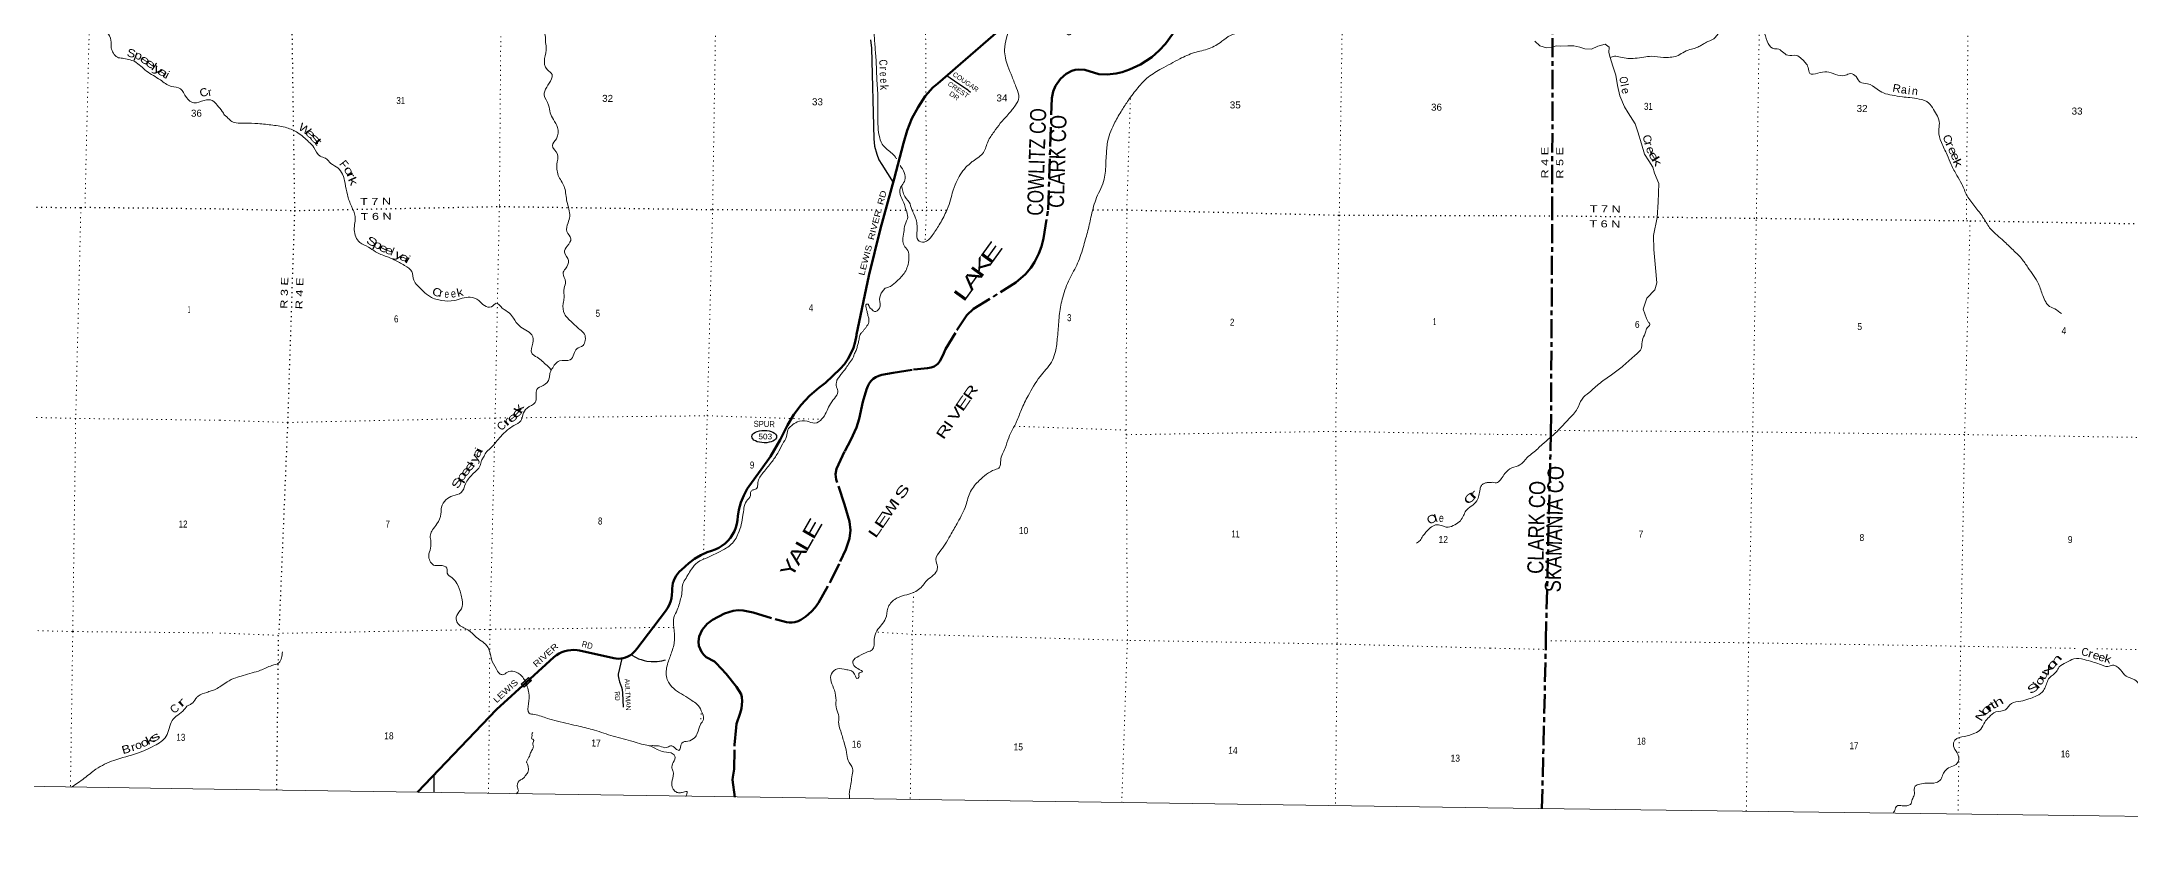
# Model space of a CAD drawing. Header units: feet. Extents: x -509309 to -252658, y -547785 to -360805.
# Drawn here: x -354473 to -302280, y -547785 to -527854 of the extents above; entities that cross this region are included whole.
import ezdxf
from ezdxf.enums import TextEntityAlignment as Align

# ---------------------------------------------------------------- set-up
doc = ezdxf.new("R2010")
doc.units = ezdxf.units.FT
doc.header["$LTSCALE"] = 80
doc.linetypes.add('DOTTED', pattern=[1.5, 0.3, -1.2])
doc.linetypes.add('LONG_DASH_SHORT_DASH', pattern=[9.9, 6, -1.2, 1.5, -1.2])
for name, color, linetype, lineweight in [('11', 7, 'LONG_DASH_SHORT_DASH', 60), ('17', 7, 'Continuous', 25), ('23', 7, 'Continuous', 70), ('29', 7, 'Continuous', 25), ('39', 7, 'Continuous', 13), ('4', 7, 'Continuous', 13), ('59', 7, 'Continuous', 13), ('6', 7, 'DOTTED', 25), ('7', 7, 'DOTTED', 13)]:
    doc.layers.add(name, color=color, linetype=linetype, lineweight=lineweight)
for name, color, linetype in [('12', 7, 'Continuous'), ('30', 7, 'Continuous'), ('41', 7, 'Continuous')]:
    doc.layers.add(name, color=color, linetype=linetype)

msp = doc.modelspace()

# ---------------------------------------------------------------- linework, layer by layer
at = {"layer": '11'}
for points in [[(-316981.1, -547015.46), (-316887.98, -543040), (-316886.45, -542825.07), (-316758.68, -537641.65), (-316724.95, -532202.46), (-316718.63, -526856.93), (-316715.86, -526630.74)], [(-329230.07, -529260.64), (-329197.12, -529096.55), (-329136.51, -528957.82), (-329018.13, -528783.26), (-328875.67, -528655.06), (-328733.94, -528580.83), (-328648.15, -528555.76), (-328563.49, -528546.69), (-328402.52, -528557.26), (-328052.66, -528660.86), (-327847.85, -528672.02), (-327626.38, -528648.22), (-327471.48, -528612.83), (-327287.38, -528550.66), (-327013.17, -528424.76), (-326735.09, -528234.71), (-326546.18, -528071.89), (-326389.04, -527901.97), (-325922.94, -527271.41)], [(-337152.35, -546729.77), (-337209.97, -546296.42), (-337206.7, -546232.5), (-337171.14, -546034.73), (-337158.4, -545429.72), (-337122.97, -544995.56), (-337108.89, -544898.51), (-337016.38, -544634.78), (-336988.74, -544513.88), (-336974.12, -544427.4), (-336967.03, -544332.08), (-336974.74, -544236.58), (-336995.42, -544163.51), (-337107.79, -543972.82), (-337370.09, -543654.7), (-337621.65, -543381.41), (-337664.63, -543339.53), (-337865.95, -543231.95), (-337927.67, -543177.6), (-337986.94, -543098.69), (-338052.55, -542950), (-338062.67, -542843.55), (-338041.78, -542719.15), (-337966, -542552.82), (-337845.65, -542400.62), (-337713.67, -542297.43), (-337414.66, -542139.35), (-337198.14, -542074.67), (-337069.2, -542062.79), (-336948.52, -542065.87), (-336693.42, -542121.15), (-336082.38, -542301.53), (-335862.9, -542361.12), (-335795.01, -542369.14), (-335723.29, -542367.73), (-335652.47, -542356.66), (-335571.2, -542332.06), (-335504.78, -542302.18), (-335380.12, -542221.84), (-335237.35, -542095.81), (-335146.07, -541989.67), (-335065.48, -541875.01), (-334757.13, -541329.5), (-334516.58, -540844.76), (-334382.52, -540542.53), (-334285.65, -540268.47), (-334258.4, -540061.8), (-334287.58, -539847.78), (-334408.1, -539416.72), (-334624.21, -538796.58), (-334638.76, -538657.34), (-334611.45, -538529.94), (-334406.1, -538085.92), (-334257.67, -537800.38), (-334112.61, -537494.63), (-334045.57, -537276.16), (-333954.04, -536851.28), (-333864.83, -536547.93), (-333830.53, -536460.39), (-333795.75, -536394.63), (-333753.5, -536335.46), (-333698.85, -536280.08), (-333631.34, -536232.75), (-333557.41, -536200.4), (-333475.63, -536179.22), (-333194.87, -536131.41), (-332684.68, -536044.51), (-332584.89, -536032.52), (-332334.56, -536015.22), (-332242.43, -535995), (-332170.5, -535966.26), (-332113.16, -535931.45), (-332081.02, -535905.13), (-332017.88, -535826.54), (-331932.09, -535635.32), (-331884.79, -535539.44), (-331601.2, -535058.72), (-331355.41, -534684.03), (-331187.09, -534531.43), (-330126.61, -533868.62), (-329889.33, -533665.52), (-329753.97, -533502.19), (-329662.91, -533358.47), (-329555.98, -533149.11), (-329487.18, -532969.15), (-329436.86, -532772.92), (-329324.23, -532050.62), (-329230.07, -529260.64)]]:
    msp.add_lwpolyline(points, dxfattribs=at)
at = {"layer": '17'}
msp.add_ellipse((-336418.32, -537722), major_axis=(-309.24, 1), ratio=0.500121, dxfattribs=at)
at = {"layer": '23'}
for points in [[(-332392.22, -529216.87), (-332330.19, -529137.55), (-332203.32, -529000.38), (-332083.7, -528893.96), (-330570.99, -527585.73)], [(-345085.29, -546611.14), (-343106.7, -544543.19), (-342270.28, -543778.88), (-341672.66, -543232.78), (-341611.35, -543185.38), (-341545.42, -543144.65), (-341475.6, -543111.04), (-341402.64, -543084.9), (-341327.35, -543066.54), (-341250.56, -543056.15), (-341173.1, -543053.84), (-341095.82, -543059.64), (-341032.22, -543070.62), (-340178.89, -543263.74), (-340119.79, -543271.86), (-340060.17, -543273.77), (-340000.68, -543269.43), (-339941.96, -543258.9), (-339884.67, -543242.29), (-339829.42, -543219.78), (-339776.84, -543191.61), (-339727.48, -543158.11), (-339681.9, -543119.63), (-339640.59, -543076.6), (-339604, -543029.48), (-339601.69, -543026.14), (-338882.92, -542085.05), (-338834.6, -542011.77), (-338794.2, -541933.85), (-338762.16, -541852.13), (-338738.85, -541767.51), (-338724.5, -541680.92), (-338719.29, -541593.3), (-338719.27, -541588.64), (-338719.61, -541520.47), (-338712.82, -541452.65), (-338698.98, -541385.91), (-338678.23, -541320.98), (-338650.82, -541258.57), (-338617.03, -541199.37), (-338577.24, -541144.03), (-338531.88, -541093.14), (-338488.81, -541053.4), (-338305.45, -540888.42), (-338160.54, -540780.43), (-338005.13, -540688.19), (-337840.93, -540612.7), (-337734.8, -540574.45), (-337643.65, -540541.86), (-337556.4, -540499.93), (-337474.02, -540449.11), (-337397.4, -540389.96), (-337327.38, -540323.12), (-337264.73, -540249.32), (-337210.14, -540169.39), (-337164.2, -540084.18), (-337127.42, -539994.64), (-337100.2, -539901.75), (-337082.84, -539806.51), (-337075.65, -539714.47), (-337054.46, -539548.35), (-337002.25, -539366.36), (-336931.31, -539190.82), (-336842.41, -539023.66), (-336807.1, -538967.29), (-336496.65, -538548.42), (-336265.17, -538218.69), (-336024, -537802.73), (-335840.82, -537437.11), (-335682.19, -537173.64), (-335496.89, -536928.19), (-335286.95, -536703.46), (-335054.67, -536501.91), (-334889.61, -536382.16), (-334516.47, -536030.25), (-334414.37, -535911.66), (-334325.22, -535783.04), (-334250.01, -535645.82), (-334189.55, -535501.48), (-334144.51, -535351.61), (-334115.38, -535197.86), (-334111.56, -535167.34), (-333801.33, -533704.7), (-333508.44, -532520.6), (-333174.44, -531281.12), (-332939.09, -530384.83), (-332849.12, -530072.91), (-332727.03, -529772.11), (-332574.17, -529485.72), (-332392.22, -529216.87)]]:
    msp.add_lwpolyline(points, dxfattribs=at)
at = {"layer": '29'}
msp.add_line((-344674.65, -546181.96), (-344676.65, -546619.52), dxfattribs=at)
for points in [[(-333760.09, -527803.28), (-333741.34, -528010.1), (-333679.83, -530278.02), (-333662.65, -530461.89), (-333603, -530660.55), (-333551.92, -530803.08), (-333482.9, -530925.17), (-333199.34, -531373.53)], [(-331851.69, -528698.5), (-331576.99, -528888.41), (-331338.01, -529050.19)], [(-331347.23, -529042.29), (-331321.69, -529064.17), (-331261.27, -529113.23)], [(-339976.8, -543269), (-340067.51, -543660.07), (-340070.16, -543703.36), (-340054.22, -543786.36), (-340031.38, -543854.47), (-339986.39, -543985.58), (-339970.06, -544043.36), (-339959.6, -544130.51), (-339942.74, -544482.14)], [(-339744.71, -543175.85), (-339619.62, -543246.58), (-339560, -543274.27), (-339493.98, -543295.58), (-339415.18, -543319.01), (-339349.17, -543331.79), (-339242.69, -543344.58), (-339180.93, -543346.71), (-339095.75, -543342.45), (-339031.86, -543336.05), (-338976.49, -543325.4), (-338888.16, -543304.82)]]:
    msp.add_lwpolyline(points, dxfattribs=at)
at = {"layer": '39'}
msp.add_line((-333892.08, -535015.19), (-333886.65, -535010.56), dxfattribs=at)
msp.add_lwpolyline([(-317160.19, -527838.88), (-317032.81, -527952.82), (-316865.73, -528007.59), (-316737.14, -528001.07), (-316629.49, -527951.81), (-316507.45, -527965.19), (-316338.6, -527953.75), (-316188.17, -527955.85), (-316032.48, -527986.22), (-315909.3, -528031.76), (-315747.05, -528042.23), (-315584.51, -527966.35), (-315398.45, -527911.2), (-315304.3, -527992.1), (-315309.84, -528124.48), (-315276.91, -528243.87), (-315212.63, -528466.52), (-315132.2, -528685.6), (-315093.06, -528947.73), (-315039.66, -529202.22), (-314922.64, -529478.53), (-314824.46, -529633.84), (-314655.15, -529905.56), (-314588.22, -530104.19), (-314497.91, -530403.87), (-314420.66, -530667.04), (-314312.62, -530828.64), (-314212.64, -530992.03), (-314172.5, -531141.74), (-314063.02, -531399.77), (-314075.34, -531861.3), (-314105.79, -532250.05), (-314193.98, -532697.46), (-314189.22, -533045), (-314143.19, -533500.11), (-314115.17, -533878.41), (-314160.09, -534057.91), (-314360.15, -534261.28), (-314451.75, -534535.9), (-314371.76, -534771.03), (-314339.91, -534839.3)], dxfattribs=at)
for points in [[(-341555.37, -531232.92), (-341601.41, -530917.03), (-341584.54, -530662.55), (-341712.59, -530447.39), (-341611.22, -530276.81), (-341585.82, -529994.4), (-341686.19, -529797.83), (-341769.08, -529629.7), (-341805.48, -529438.39), (-341916.8, -529185.43), (-341734.89, -528781.67), (-341718.85, -528675.64), (-341846.59, -528548.77), (-341907.44, -528274.72), (-341866.02, -527992.63), (-341886.98, -527831.71), (-341899.63, -527654.9), (-341982.6, -527490.78), (-341821.39, -527227.06), (-341830.92, -526992.13), (-341882.96, -526676.12), (-341912.08, -526523.07), (-341927.27, -526374.3), (-341985.03, -526148.47), (-342047.58, -525858.34), (-342061.81, -525659.43), (-342051.41, -525428.9), (-341921.95, -525150.52), (-341894.87, -524990.53), (-342028.85, -524771.25), (-342208.2, -524725.64), (-342436.1, -524496.5), (-342574.96, -524323.27), (-342473.74, -523950.04), (-342427.62, -523631.92), (-342445.87, -523328.6), (-342499.94, -523118.89), (-342545.54, -522885.27), (-342618.94, -522639.07), (-342740.18, -522066.91), (-342776.34, -521967.89), (-342780.2, -521855.46), (-342763.97, -521739.41), (-342800.18, -521538.07), (-342842.85, -521360.68), (-342846.92, -521153.95), (-342853.52, -520975.25), (-342831.1, -520849.28), (-342819.06, -520743.18), (-342825.01, -520634.72), (-342763.35, -520551.65)], [(-333114.57, -530777.92), (-333118.65, -530770.58), (-333344.59, -530543.49), (-333468.2, -530410.68), (-333546.18, -530194.48), (-333581.2, -529615.97), (-333581.02, -529186.61), (-333608.02, -528712.58), (-333627.14, -528244.73), (-333656.32, -527885.02), (-333693.74, -527537.19), (-333813.8, -527217.86), (-333958.08, -526803.75), (-334056.26, -526597.2), (-334267.14, -526420.56), (-334370.86, -526294.15), (-334381.07, -525884.65), (-334492.31, -525627.69), (-334537.33, -525468.31), (-334556.99, -525429.04)], [(-304370.31, -525257.07), (-304334.12, -525254.04), (-304237.82, -525254.67), (-304112.76, -525229.98), (-304013.88, -525208.59), (-303926.86, -525180.85), (-303783.81, -525158.66), (-303658.99, -525218.3), (-303534.02, -525271.93), (-303379.45, -525344.43), (-303266.61, -525401.74), (-303159.07, -525507.1), (-303027.37, -525609.11), (-302896.64, -525672.93), (-302705.13, -525714.32), (-302543.53, -525748.86), (-302332.37, -525881.16), (-302167.28, -526010.18), (-302021.53, -526112.57), (-301852.85, -526257.76), (-301658.62, -526347.42), (-301534.58, -526360.85), (-301381.29, -526330.91), (-301272.3, -526382.09), (-301170.2, -526390.91), (-300987.51, -526462.18), (-300876.07, -526571.66), (-300798.82, -526684.22), (-300781.61, -526791.13), (-300864.41, -526961.56), (-300937.24, -527134.28), (-300971.28, -527281.95), (-300957.47, -527440.97), (-300927.3, -527588.39), (-300886.01, -527770.25), (-300883.1, -527886.81), (-300847.31, -527974.14), (-300758.24, -528095.05), (-300679.09, -528211.69), (-300626.27, -528187.03), (-300604.69, -528055.08), (-300586.42, -527896.93), (-300563.01, -527696.76), (-300500.31, -527527.78), (-300389.31, -527428.41), (-300250.67, -527345.85), (-300144.69, -527284.49), (-300021.28, -527171.4), (-299970.94, -527014.13), (-299934.3, -526844.44), (-299892.4, -526703.01), (-299800.13, -526478.61), (-299756.62, -526276.98), (-299700.05, -526111.85), (-299649.3, -526014.84), (-299533.25, -525951.75), (-299419.31, -525892.62), (-299252.62, -525887.14), (-298963.32, -525872.97), (-298678.18, -525864.71), (-298459.31, -525858.65), (-298206.85, -525871.58), (-298022.01, -525862.59), (-297704.24, -525909.44), (-297416.97, -525971.52), (-297105.55, -525955.95), (-296859.85, -525996.81), (-296687.07, -526063.79), (-296577.87, -526106.95), (-296449.69, -526190.78), (-296334.13, -526296.36), (-296227.12, -526421.79), (-296091.65, -526608.24), (-295974.94, -526745.98), (-295841.18, -526846.03), (-295673.08, -526862.68), (-295639.27, -526648.73), (-295747.82, -526430.89), (-295778.5, -526227.23), (-295828.83, -526083.27), (-295829.57, -525960.75), (-295613.86, -525922.48), (-295401.92, -525950.37), (-295145.14, -525877.07), (-294835.43, -525775.1), (-294566.23, -525762.39), (-294407.17, -525816.94), (-294248.97, -525903.61), (-294045.69, -525955.36), (-293861.09, -525880.09), (-293692.57, -525880.68), (-293538.99, -525915.01), (-293340.87, -525934.49), (-293148.01, -525925.71), (-292959.12, -525914.82), (-292781.18, -525863.46), (-292486.12, -525859.49)], [(-355044.42, -525622.42), (-354886.58, -525775.66), (-354691.75, -526202.07), (-354544.12, -526397.42), (-354142.4, -526756.46), (-353914.36, -526910.01), (-353651.77, -526955.3), (-353245.18, -527105.59), (-353062.97, -527184.67), (-353067.51, -527313.12), (-353012.09, -527494.03), (-352842.1, -527619.21), (-352744.62, -527816.36), (-352735.37, -528005.09), (-352683.78, -528141.82), (-352579.88, -528242.64), (-352459.63, -528267.24), (-352151.06, -528350.87), (-351857.15, -528584.99), (-351509.03, -528807.31), (-351236.89, -528969.07), (-351008.46, -529028.26), (-350856.9, -529245.71), (-350668.91, -529383.03), (-350411.88, -529317.89), (-350211.31, -529322.76), (-350087.42, -529439.73), (-349961.69, -529594.84), (-349909.68, -529685.19)], [(-318966.67, -526520.06), (-319103.99, -526455.85), (-319292.39, -526359.91), (-319476.89, -526270.05), (-319607.28, -526177.24), (-319769.88, -526093.83), (-319941.65, -525966.1), (-320108.37, -525888.63), (-320279.29, -525821.11), (-320444.16, -525751.71), (-320595.67, -525716.67), (-320791.6, -525700.83), (-320903.96, -525712.69), (-321120.67, -525736.58), (-321255.88, -525792.14), (-321547.72, -525870.75), (-321813.89, -525967.91), (-322017.88, -526060.26), (-322195.29, -526123.03), (-322438.94, -526194.54), (-322561.23, -526202.2), (-322804.89, -526169.39), (-323334.64, -526333.67), (-323629.81, -526586.76), (-323834.06, -526797.48), (-323993.31, -527063.25), (-324078.54, -527332.45), (-324312.97, -527550.61), (-324768.24, -527694.27), (-324981.32, -527842.62), (-325301.13, -528023.01), (-325669.53, -528126.21), (-326032.91, -528281.68), (-326484.09, -528525.73), (-326820.53, -528737.9), (-327077.86, -529001.76), (-327318.13, -529316.11), (-327478.99, -529561.78), (-327655.02, -529867.35), (-327831.84, -530319.37), (-327868.33, -530657.74), (-327880.5, -530876.19), (-327922.41, -531288.69), (-328111.39, -531748.5), (-328241.94, -532189.38), (-328329.31, -532570.9), (-328434.5, -532942.04), (-328585.18, -533388.55), (-328788.95, -533783.86), (-328955.76, -534236.07), (-329005.62, -534435.74), (-329057.8, -534862.09), (-329093.82, -535280.72), (-329154.78, -535642.69), (-329243.02, -535859.67), (-329526.28, -536223.35), (-329823.8, -536705.13), (-329990.47, -537044.99), (-330110.34, -537345.62), (-330306.26, -537749.12), (-330399.3, -538008.14), (-330509.31, -538316.99), (-330536.62, -538489.01), (-330651.9, -538548.97), (-331043.49, -538818.26), (-331260.97, -539092.92), (-331379.76, -539441.73), (-331579.94, -539859.19), (-331743.65, -540148.94), (-332003.85, -540563.23), (-332128.46, -540797.56), (-332091.75, -540972.83), (-332107.68, -541072.84), (-332381.21, -541346.42), (-332467.5, -541461.11), (-332753.24, -541640.16), (-333156.59, -541790.84), (-333329, -542012.21), (-333383.94, -542267.96), (-333602.08, -542576.72), (-333668.3, -542794.13), (-333719.23, -543049.96), (-333834.39, -543103.9), (-334052.59, -543206.01), (-334201.27, -543337.55), (-334143.9, -543479.11), (-333970.05, -543602.86), (-334050.85, -543639.42), (-334050.72, -543737.73), (-334113.34, -543766.61)], [(-333396.7, -534011.49), (-333265.72, -533967.89), (-333098.95, -533832.68), (-332994.91, -533732.38), (-332837.74, -533470.58), (-332801.66, -533258.61), (-332832.06, -533067.41), (-332923.84, -532945.25), (-332955.38, -532814.22), (-332927.57, -532616.13), (-332899.88, -532424.06), (-332832.2, -532234.77), (-332872.94, -532061.43), (-332916.27, -531918.14), (-332977.6, -531774.49), (-333025.44, -531552.86), (-332995.81, -531469.17), (-332939.24, -531652.85), (-332795.1, -531864.31), (-332728.48, -532046.17), (-332634.53, -532264.68), (-332603.18, -532405.74), (-332603.46, -532630.45), (-332572.88, -532811.61), (-332423.6, -532858.65), (-332222.27, -532696.02), (-332047, -532430.57), (-331872.52, -532100.9), (-331779.86, -531861.93), (-331717.45, -531634.41), (-331620.25, -531367.45), (-331522.54, -531178.74), (-331376.8, -530990.96), (-331236.24, -530865.28), (-331199.63, -530835.89), (-330937.18, -530618.27), (-330825.78, -530341.55), (-330673.03, -530101.74), (-330518.86, -529892.06), (-330301.98, -529649.48), (-330139.76, -529437.94), (-330054.06, -529249), (-330113.6, -529011.09), (-330224.34, -528728.05), (-330329.46, -528465.19), (-330391.57, -528257.33), (-330411.77, -528056.3), (-330366, -527756.23), (-330297.66, -527532.84), (-330231.9, -527339.5), (-330176.96, -527188.08), (-330136.36, -527054.44), (-330024.73, -527080.68), (-329871.79, -527145.85), (-329749.64, -527250.54), (-329712.49, -527297.41), (-329563.29, -527348.46), (-329508.77, -527429.77), (-329413.31, -527463.72), (-329342.59, -527535.32), (-329197.92, -527614.36), (-329100.27, -527638.33), (-328980.26, -527540.34), (-328790.7, -527680.45), (-328731.24, -527607.37), (-328698.2, -527449.5), (-328674.27, -527349.65), (-328612.1, -527344.84), (-328537.99, -527448.6), (-328442.4, -527580.87), (-328390.24, -527575.86), (-328367.46, -527536.17), (-328429.75, -527442.67), (-328504.32, -527362.98), (-328539.62, -527324.17), (-328598.45, -527258.83), (-328608.62, -527162.32), (-328678.5, -527046.6), (-328785.72, -526894.05), (-328736.34, -526824.78), (-328706.06, -526706.99), (-328585.62, -526691.27), (-328550.03, -526609.7), (-328536.17, -526618), (-328427.8, -526710.38), (-328276.89, -526881.85), (-328179.64, -527032.2), (-328089.52, -527136.28), (-327945.62, -527255.44), (-327817.04, -527338.19), (-327685.66, -527378.86), (-327522.5, -527327.85), (-327445.48, -527279.18), (-327389.75, -527191.98), (-327328.39, -527229.29), (-327229.15, -527275.35), (-327148.53, -527142.49)], [(-315276.91, -528243.87), (-315169.84, -528216.67), (-315019.95, -528238.85), (-314834.18, -528270.04), (-314655.52, -528266.9), (-314432.06, -528238.88), (-314248.91, -528217.78), (-313946.64, -528244.13), (-313782.07, -528242.61), (-313616.75, -528213), (-313461.96, -528126.87), (-313283.32, -528049.42), (-313135.78, -528009.28), (-313036.14, -527959.8), (-312952.6, -527911.88), (-312836.54, -527848.79), (-312645.07, -527741.57), (-312562.09, -527639.42), (-312378.08, -527586.22), (-312312.71, -527467.52), (-312139.37, -527438.13), (-311972.15, -527412.58), (-311771.81, -527424.09), (-311595.32, -527426.91), (-311485.83, -527534.33), (-311418.6, -527646.62), (-311327.05, -527900.15), (-311172.04, -528030.9), (-311101.81, -528030.82), (-310841.22, -528190.57), (-310626.63, -528194.44), (-310492.49, -528280.44), (-310331.76, -528497.71), (-310287.5, -528643.5), (-310090.74, -528638.85), (-309861.15, -528606.98), (-309650.13, -528668.98), (-309399.93, -528691.9), (-309268.37, -528649.31), (-309129.95, -528725.39), (-309027.33, -528864.76), (-308845.79, -528903.86), (-308608.52, -529034.86), (-308446.63, -529133.68), (-308231.37, -529187.77), (-307973.75, -529232.97), (-307787.6, -529250.12), (-307553.77, -529284.63), (-307315.69, -529385.53), (-307199.52, -529543.34), (-307050.34, -529892.82), (-307067.41, -530081.12), (-306998.88, -530370.16), (-306856.66, -530679.3), (-306752.81, -530923.12), (-306611.62, -531196.07), (-306490.99, -531412.24), (-306358.25, -531701.03), (-306164.83, -531971.4), (-305961.38, -532242.04), (-305793.75, -532501.67), (-305480.62, -532797.41), (-305241.96, -533026.84), (-304993.75, -533274.61), (-304839.03, -533491.71), (-304571.22, -533906.7), (-304464.65, -534198.79), (-304390.59, -534355.44), (-304330.63, -534439.42), (-304166.52, -534530.26), (-304001.15, -534649.25)], [(-341741.94, -536058), (-341776.65, -536011.82), (-341906.5, -535890.92), (-342024.68, -535788.31), (-342169, -535691.21), (-342226.06, -535637.94), (-342197.22, -535385.7), (-342227.34, -535180.46), (-342375.25, -535061.22), (-342535.43, -534955.79), (-342683.96, -534764.31), (-342791.56, -534631.81), (-342965.41, -534508.06), (-343117.31, -534388.74), (-343237.17, -534478.71), (-343410.81, -534449.26), (-343554.48, -534318.06), (-343769.2, -534237.66), (-344167.24, -534320.22), (-344479.61, -534320.18), (-344762.19, -534228.43), (-344939.7, -534086.55), (-345091.03, -533937.15), (-345176.77, -533813.09), (-345224.72, -533597.48), (-345408, -533443.45), (-345663.65, -533304.06), (-345856.31, -533222.08), (-346134.36, -533102.32), (-346310.32, -532984.55), (-346524.35, -532868.04), (-346664.54, -532554.33), (-346642.1, -532217.69), (-346733.4, -531965.13), (-346836.1, -531680.24), (-346892.64, -531390.22), (-346958.45, -531166.24), (-347075.53, -531005.47), (-347245.64, -530895.83), (-347381.34, -530766.79), (-347518.42, -530709.96), (-347672.53, -530496.31), (-347804, -530355.32), (-348074.01, -530129.38), (-348351.91, -530001.6), (-348699.12, -529938.69), (-349070.77, -529897.37), (-349395.03, -529891.08), (-349617.09, -529880.75), (-349750.2, -529826), (-349842.64, -529737.94), (-349909.68, -529685.19)], [(-342395.09, -543819.88), (-342476.11, -543710.74), (-342670.09, -543592.61), (-342836.64, -543611.45), (-342955.96, -543673.34), (-343033.52, -543645.76), (-343119.22, -543519.7), (-343236.81, -543280.67), (-343268.05, -543133.59), (-343348.59, -542947.45), (-343492.46, -542826.28), (-343640.47, -542713.06), (-343797.89, -542567.55), (-344041.56, -542430.41), (-344098.16, -542353.07), (-344103.18, -542196.47), (-343985.76, -542024.19), (-343969.43, -541797.79), (-344000.7, -541652.73), (-344099.89, -541393.99), (-344217.39, -541255.27), (-344339.31, -541138.55), (-344348.91, -541011.96), (-344519.78, -540942.43), (-344681.76, -540931.27), (-344773.85, -540825.15), (-344803.46, -540698.17), (-344757.84, -540510.46), (-344754.09, -540313.91), (-344761.46, -540175.33), (-344707.08, -540053.99), (-344596.09, -539903.66), (-344497.12, -539648.76), (-344484.05, -539488.51), (-344372.33, -539300.07), (-344202.32, -539205.06), (-343992.51, -539122.85), (-343882.21, -538904.29), (-343707.45, -538664.91), (-343517.09, -538447.9), (-343482.62, -538320.16), (-343434.98, -538236.82), (-343376.87, -538129.6), (-343262.52, -538013.44), (-343119.31, -537853.71), (-343004.58, -537717.49), (-342839.43, -537562.19), (-342673, -537445.04), (-342500.57, -537328), (-342447.62, -537176.54), (-342346.29, -537007.97), (-342143.49, -536873.46), (-342116.14, -536699.44), (-342101.19, -536545.24), (-341945.08, -536443.93), (-341789.44, -536262.37), (-341775.25, -536148.28), (-341722.95, -536030.92), (-341532.94, -535831.96), (-341268.07, -535802.99), (-341175.21, -535658.32), (-341102.67, -535529.32), (-340944.86, -535444.1), (-340892.37, -535316.71), (-340911.37, -535157.84), (-341025.43, -535049.29), (-341230.08, -534860.73), (-341410.41, -534656.6), (-341441.43, -534393.16), (-341418.69, -534251.15), (-341418.18, -534014.41), (-341383.02, -533850.57), (-341445.21, -533646.72), (-341386.84, -533525.46), (-341306.87, -533322.36), (-341411.02, -533113.68), (-341339.98, -532958.57), (-341248.39, -532775.76), (-341349.11, -532597.24), (-341320.96, -532381.1), (-341279.8, -532217.38), (-341348.82, -531846.86), (-341408.45, -531508.64), (-341555.37, -531232.92)], [(-332988.9, -531463.48), (-332975.67, -531442.68), (-332902.68, -531310.47), (-332921.17, -531125.52), (-333019.64, -530948.53)], [(-333892.08, -535015.19), (-333852.76, -534957.78), (-333815.75, -534895.88), (-333804.98, -534833.29), (-333807.67, -534764.66), (-333831.9, -534671.12), (-333854.1, -534571.53), (-333872.27, -534492.13), (-333878.33, -534447.71), (-333876.98, -534430.22), (-333868.91, -534418.1), (-333860.16, -534411.38), (-333848.05, -534408.68), (-333823.15, -534413.39), (-333808.35, -534434.25), (-333784.12, -534488.76), (-333748.46, -534525.77), (-333727.85, -534540.81)], [(-333727.85, -534540.81), (-333662.19, -534598.22), (-333540.45, -534514.31), (-333534.24, -534293.73), (-333464.32, -534092.44), (-333396.7, -534011.49)], [(-314292.05, -534941.9), (-314368.65, -535030.17), (-314403.67, -535139.66), (-314472.44, -535310.48), (-314493.47, -535496.66), (-314677.75, -535710.51), (-314977.77, -535975.4), (-315243.94, -536174.96), (-315530.42, -536384), (-315805.63, -536621.46), (-315980.55, -536785.35), (-316101.38, -537027.04), (-316306.68, -537276.46), (-316604.02, -537591.63), (-316973.93, -537918.87), (-317206.17, -538125.38), (-317349.79, -538243.95), (-317531.32, -538429.75), (-317731.96, -538504.59), (-317906.19, -538642.4), (-318000.05, -538776.38), (-318090.79, -538868.28), (-318221.78, -538864.15)], [(-314339.91, -534839.3), (-314316.84, -534869.21), (-314295.92, -534890.13), (-314288.94, -534921.51), (-314292.05, -534941.9)], [(-334608.13, -536489.4), (-334616.54, -536452.98), (-334616.54, -536396.46), (-334600.39, -536313.02), (-334568.09, -536264.57), (-334503.49, -536170.36), (-334441.58, -536094.99), (-334371.6, -536003.48), (-334288.16, -535879.66), (-334196.64, -535745.08), (-334169.73, -535667.02), (-334123.97, -535567.43), (-334091.67, -535473.23), (-334064.75, -535370.94), (-334043.22, -535263.28), (-334027.07, -535195.99), (-334005.54, -535147.54), (-333959.78, -535096.4), (-333914.02, -535042.56), (-333892.08, -535015.19)], [(-339210.31, -545445.36), (-339147.29, -545448.62), (-339031.35, -545458.9), (-338865.87, -545496.21), (-338760.87, -545450.1), (-338628.1, -545522.9), (-338554.84, -545566.45), (-338477.26, -545383.37), (-338324.15, -545334.17), (-338158.29, -545247.1), (-338090.18, -545140.08), (-338009.91, -544920.94), (-337939.33, -544789.89), (-337991.32, -544576.2), (-338100.27, -544409.57), (-338224.73, -544320.88), (-338432.38, -544184.43), (-338634.21, -544058.13), (-338797.13, -543886.43), (-338852.84, -543762.96), (-338836.1, -543410.17), (-338736.6, -543127.19), (-338662.61, -542817.64), (-338676.47, -542494.34), (-338673.69, -542243.6), (-338591.92, -542050.57), (-338497.88, -541739.4), (-338470.65, -541571.39), (-338453.43, -541403.19), (-338372.54, -541256.29), (-338324.97, -541176.96), (-338236.22, -541038.23), (-338082.74, -540864.65), (-337846.25, -540748.85), (-337571.39, -540615.75), (-337359.04, -540505.5), (-337144.74, -540292.97), (-337065.78, -540142.02), (-336991.48, -539920.75), (-336948.97, -539686.83), (-336925.63, -539512.73), (-336864.14, -539333.35), (-336763.38, -539194.86), (-336751.58, -539100.79), (-336700.66, -539055.63), (-336616.01, -539027.17), (-336582, -538923.5), (-336576.93, -538867.42), (-336442.04, -538619.24), (-336234.91, -538362.43), (-336082.46, -538138.67), (-335962.01, -537912.28), (-335862.19, -537717.59), (-335826.99, -537551.74), (-335738.93, -537449.12), (-335592.98, -537355.65), (-335346.36, -537338.36), (-335157.01, -537384.17), (-334974.8, -537279.36), (-334788.23, -536945.91), (-334664.65, -536765.72), (-334575.48, -536604.94), (-334608.13, -536489.4)], [(-320119, -540388.05), (-320029, -540318.05), (-319955, -540205.05), (-319801, -540031.05), (-319675, -539940.05), (-319535, -539932.05), (-319322, -539987.05), (-319159, -539926.05), (-319021, -539824.05), (-318944, -539697.05), (-318882, -539578.05), (-318753, -539462.05), (-318611, -539328.05), (-318556, -539193.05), (-318529, -539037.05), (-318495, -538947.05), (-318428, -538894.05), (-318350, -538872.05), (-318259, -538868.05), (-318221.78, -538864.15)], [(-350127.2, -544036.96), (-349989.58, -543954.24), (-349839.47, -543852.82), (-349627.27, -543750.6), (-349441.98, -543694), (-349216.46, -543628.15), (-349008.95, -543561.95), (-348720.35, -543443.16), (-348546.8, -543372.29), (-348480.49, -543255.2), (-348459.53, -543101.11)], [(-308207.66, -547133.93), (-308165.04, -547064.13), (-308111.97, -546955.14), (-307979.37, -546948.73), (-307862.98, -546947.9), (-307775.85, -546916.14), (-307728.36, -546790.93), (-307677.4, -546685.89), (-307677.29, -546531.27), (-307653.3, -546459.63), (-307541.58, -546408.47), (-307368.4, -546385.1), (-307129.17, -546367.55), (-307012.74, -546290.41), (-306963.35, -546169.26), (-306890.07, -546054.79), (-306739.24, -545966.55), (-306602.71, -545887.95), (-306565.24, -545762.46), (-306607.66, -545622.74), (-306697.5, -545455.61), (-306663.41, -545305.93), (-306422.29, -545218.15), (-306165.25, -545134.82), (-306014.04, -545032.53), (-305917.15, -544860.47), (-305809.35, -544730.88), (-305639.45, -544605), (-305395.14, -544547.43), (-305248.55, -544392.8), (-305014.25, -544334.95), (-304814.1, -544278.18), (-304653.94, -544216.29), (-304484.63, -544112.49), (-304415.68, -544009.95), (-304298.44, -543752.1), (-304121.61, -543592.27), (-304054.4, -543479.64), (-303878.81, -543365.97), (-303687.76, -543274.81), (-303433.4, -543291.81), (-303226.33, -543351.7), (-303047.22, -543406.81), (-302836.14, -543466.8), (-302722.89, -543433.76), (-302605.67, -543477.13), (-302519.49, -543555.8), (-302385.11, -543708.08), (-302168.82, -543798.34), (-302042.19, -543940.37), (-301971.25, -544139.11), (-301867.51, -544236.33), (-301789.53, -544246.5), (-301739.57, -544404.5), (-301676.39, -544592.99), (-301519.87, -544667.56), (-301264.06, -544780.99), (-301033.07, -544921.86), (-300796.71, -545086.98), (-300678.8, -545254.87), (-300455.33, -545602.38), (-300390.24, -545794.93), (-300321.63, -546005.66), (-300287.7, -546237.52), (-300204.71, -546510.9), (-300295.4, -546751.4), (-300329.76, -546911.11), (-300391.74, -547128.3), (-300421.74, -547240.19)], [(-339307.42, -545445.52), (-339484.96, -545409.97), (-339695.98, -545345.69), (-340189.97, -545209.7), (-340659.63, -545058.14), (-341048.23, -544960.32), (-341303.44, -544903.2), (-341588.41, -544831.46), (-341835.42, -544764.47), (-342163.97, -544667.81), (-342293.5, -544635.21), (-342309.08, -544402.16), (-342301.84, -544127.43), (-342395.09, -543819.88)], [(-334113.34, -543766.61), (-334237.93, -543579.61), (-334357.45, -543547.2), (-334591.33, -543526.61), (-334739.86, -543650.13), (-334665.56, -544058.86), (-334624.45, -544318.48), (-334614.42, -544527.34), (-334552, -544719.16), (-334558.45, -544847.44), (-334506.92, -545085.19), (-334420.31, -545373.78), (-334360.85, -545615.7), (-334322.64, -545817.08), (-334210.26, -546013.87), (-334221.4, -546178.18), (-334245.01, -546366.32), (-334282.6, -546552.19), (-334291.2, -546688.45), (-334283.35, -546772.53)], [(-353728.3, -546483.19), (-353412.3, -546261.51), (-353118.51, -546035.94), (-352670.28, -545815.04), (-352081.8, -545634.9), (-351659.77, -545446.01), (-351361.93, -545212.42), (-351215.89, -544819.6), (-350913.86, -544543.88), (-350817.16, -544441.92), (-350736.77, -544404.12), (-350619.87, -544270.13), (-350565.46, -544208.13), (-350350.44, -544114.71), (-350240.09, -544077.05), (-350127.2, -544036.96)], [(-342608.94, -546649.51), (-342562.96, -546564.35), (-342586.33, -546494.23), (-342539.59, -546325.96), (-342469.48, -546283.89), (-342432.08, -546255.84), (-342394.69, -546204.42), (-342357.29, -546162.35), (-342329.25, -546120.29), (-342310.55, -546050.17), (-342315.22, -545980.05), (-342324.57, -545937.99), (-342347.94, -545877.22), (-342357.29, -545863.2), (-342333.92, -545797.76), (-342301.2, -545736.99), (-342277.83, -545690.25), (-342268.48, -545652.85), (-342245.11, -545596.76), (-342217.06, -545554.69), (-342189.01, -545484.57), (-342189.01, -545451.85), (-342203.04, -545414.46), (-342189.01, -545292.93), (-342207.71, -545283.58), (-342231.08, -545260.21), (-342221.74, -545194.77), (-342221.74, -545148.02), (-342203.04, -545119.98)], [(-338374.66, -546712.94), (-338349.2, -546647.86), (-338340.35, -546603.89), (-338438.54, -546608.01), (-338534.96, -546624.19), (-338622.69, -546604.43), (-338695.37, -546530.8), (-338719.23, -546311.64), (-338695.04, -546093.41), (-338729.47, -546008.48), (-338690.72, -545866.78), (-338653.6, -545704.98), (-338690.75, -545658.11), (-338925.94, -545601.39), (-339096.97, -545539.88), (-339307.42, -545445.52), (-339310.03, -545445.18)], [(-339210.31, -545445.36), (-339235.3, -545447.08), (-339282.3, -545448.24), (-339309.26, -545445.54)]]:
    msp.add_spline(points, degree=3, dxfattribs=at)
at = {"layer": '4'}
msp.add_lwpolyline([(-505285.47, -360804.75), (-473709.75, -361478.07), (-442133.15, -362107.95), (-410555.71, -362694.39), (-378977.49, -363237.41), (-347398.54, -363736.98), (-315818.95, -364193.12), (-284238.76, -364605.82), (-252658.03, -364975.08), (-254669.8, -547785.08), (-286501.98, -547412.88), (-318333.63, -546996.89), (-350164.67, -546537.13), (-381995.06, -546033.57), (-413824.72, -545486.23), (-445653.6, -544895.12), (-477481.62, -544260.22), (-509308.75, -543581.54)], close=True, dxfattribs=at)
msp.add_lwpolyline([(-505285.47, -360804.75), (-473709.75, -361478.07), (-442133.15, -362107.95), (-410555.71, -362694.39), (-378977.49, -363237.41), (-347398.54, -363736.98), (-315818.95, -364193.12), (-284238.76, -364605.82), (-252658.03, -364975.08), (-254669.8, -547785.08), (-286501.98, -547412.88), (-318333.63, -546996.89), (-350164.67, -546537.13), (-381995.06, -546033.57), (-413824.72, -545486.23), (-445653.6, -544895.12), (-477481.62, -544260.22), (-509308.75, -543581.54)], close=True, dxfattribs=at)
at = {"layer": '59'}
for points in [[(-342492.23, -543908.51), (-342307.68, -543739.87), (-342236.85, -543817.38), (-342421.4, -543986.02)], [(-342248.15, -543816.87), (-342308.18, -543751.17), (-342480.92, -543909.01), (-342420.89, -543974.71)]]:
    msp.add_lwpolyline(points, close=True, dxfattribs=at)
at = {"layer": '6'}
msp.add_line((-322048.61, -532187.12), (-318130.07, -532198.95), dxfattribs=at)
for points in [[(-348026.36, -509154.56), (-348036.99, -510756.58), (-348044.5, -511045.35), (-348084.75, -516096.61), (-348094.32, -516283.02), (-348135.9, -521508.81), (-348234.91, -526701.38), (-348157.11, -532071.94), (-348330.21, -537369.41), (-348548.85, -542639.92), (-348561.82, -542689.83), (-348609.07, -546564.08)], [(-379520.23, -531574.6), (-374659.47, -531671.94), (-374571.21, -531666.27), (-369335.39, -531749.02), (-369245.15, -531749.38), (-364043.51, -531858.09), (-363953.27, -531858.44), (-358783.69, -531959), (-358687.41, -531955.36), (-353495.55, -531997.8), (-353395.25, -531990.17), (-349945.11, -532027.2)], [(-349945.11, -532027.2), (-348157.11, -532071.94), (-343037.16, -531970.61), (-337708.37, -532047.89), (-333748.06, -532057.77), (-332873.37, -532059.95)], [(-332722.62, -532060.33), (-332366.34, -532061.22), (-331854.63, -532060.69)], [(-328206.18, -532056.91), (-327358.36, -532056.04), (-322048.61, -532187.12)], [(-318130.07, -532198.95), (-316724.95, -532202.46), (-311624.17, -532263.76), (-306374.92, -532325.11), (-306282.69, -532327.63), (-301016.2, -532419.58), (-295761.27, -532418.83), (-290435.49, -532544.52), (-286314.34, -532548.89)]]:
    msp.add_lwpolyline(points, dxfattribs=at)
at = {"layer": '7'}
for p, q in [((-330166.96, -537461.84), (-327375.19, -537559.19)), ((-316754.75, -537675.86), (-318205.25, -537664.83)), ((-348561.82, -542689.83), (-350105.52, -542628.31)), ((-318278.77, -543009.37), (-316887.98, -543040)), ((-338003.05, -544906.07), (-337992.51, -544573.76))]:
    msp.add_line(p, q, dxfattribs=at)
for points in [[(-342711.98, -501381.07), (-342751.85, -505562.27), (-342832.8, -510857.52), (-342960.43, -516185.98), (-342948.9, -521356.62), (-342993.55, -526638.52), (-343037.16, -531970.61), (-343143.98, -537257.33), (-343272.74, -542539.62), (-343307.29, -546642.55)], [(-353104.72, -509856.86), (-353137.22, -511125.11), (-353149.19, -516369.68), (-353183.21, -521610.15), (-353269.32, -526829.37), (-353395.25, -531990.17)], [(-332341.17, -517611.02), (-332448.22, -521443.93), (-332388.22, -526697.77), (-332366.34, -532061.22), (-332395.1, -532843.27)], [(-337938.45, -540793.49), (-337842.69, -537201.66), (-337708.37, -532047.89), (-337622.23, -526690.55), (-337708.26, -521436.2)], [(-311875.66, -547084.84), (-311817.29, -542875.57), (-311714.7, -537606.98), (-311624.17, -532263.76), (-311541.61, -526918.31), (-311496.82, -524430.54)], [(-306299.33, -524727.09), (-306332.67, -526986.59), (-306374.92, -532325.11)], [(-321964.32, -526821.71), (-322048.61, -532187.12), (-322137.63, -537590.55), (-322098.83, -542906.18), (-322143.53, -546943)], [(-327484.22, -546870.17), (-327341.25, -542814.53), (-327371.41, -537675.63), (-327375.19, -537559.19), (-327358.36, -532056.04), (-327265.92, -529242.7)], [(-353495.55, -531997.8), (-353625.94, -537268), (-353698.39, -542594.63), (-353756.97, -546482.48)], [(-306282.69, -532327.63), (-306419.39, -537671.6), (-306516.5, -542960.42), (-306585.95, -547155.51)], [(-350025.09, -537312.46), (-353625.94, -537268), (-358865.63, -537145.09), (-364157.53, -537042.05), (-369409.2, -536907.04), (-374709.14, -536809.99), (-379654.1, -536704.29)], [(-350025.09, -537312.46), (-348330.21, -537369.41), (-343143.98, -537257.33), (-342864.12, -537254.39)], [(-342489.97, -537250.46), (-337842.69, -537201.66), (-334985.54, -537292.45)], [(-286384.18, -537897.23), (-290512.75, -537841.92), (-295820.8, -537803.06), (-301152.74, -537757.52), (-306419.39, -537671.6), (-311714.7, -537606.98), (-316753.86, -537567.45)], [(-327371.41, -537675.63), (-322137.63, -537590.55), (-318205.25, -537664.83)], [(-332687.3, -541606.06), (-332718.7, -542664.08), (-332768.48, -546796.05)], [(-379750.48, -541996.7), (-374781.46, -542100.49), (-369503.58, -542199.46), (-364253.86, -542320.41), (-359010.33, -542458.9), (-353698.39, -542594.63), (-350105.52, -542628.31)], [(-338676.62, -542489.18), (-343272.74, -542539.62), (-348548.85, -542639.92)], [(-318278.77, -543009.37), (-322098.83, -542906.18), (-327341.25, -542814.53), (-332718.7, -542664.08), (-333612.42, -542605.52)], [(-303655.71, -543015.08), (-306516.5, -542960.42), (-311817.29, -542875.57), (-316886.45, -542825.07)], [(-286449.61, -543182.23), (-290594.41, -543153.25), (-295869.99, -543101.22), (-301170.02, -543062.58), (-303183.28, -543024.11)]]:
    msp.add_lwpolyline(points, dxfattribs=at)

# ---------------------------------------------------------------- texts
at = {"layer": '12'}
for s, rotation, width, p in [('COWLITZ CO', 88.226, 0.8, (-329452.36, -532205.52)), ('CLARK CO', 88.226, 0.85, (-328932.56, -532011.39)), ('SKAMANIA CO', 88.588, 0.85, (-316513.13, -541616.85)), ('CLARK CO', 88.588, 0.85, (-316951.21, -541156.64))]:
    msp.add_text(s, height=400, rotation=rotation, dxfattribs=dict(at, width=width)).set_placement(p)
at = {"layer": '17'}
for s, rotation, width, p in [('LEWIS  RIVER  RD', 75.107, 1.25, (-333920.16, -533708.2)), ('SPUR', 358.789, 0.95, (-336684.26, -537476.85)), ('RIVER', 42.421, 1.25, (-342113.38, -543496.98)), ('RD', 345.591, 0.95, (-340990.54, -542969.84)), ('LEWIS', 42.42, 1.2, (-343106.15, -544389.81))]:
    msp.add_text(s, height=150, rotation=rotation, dxfattribs=dict(at, width=width)).set_placement(p)
at = {"layer": '17', "width": 1.1}
msp.add_text('503', height=140, dxfattribs=at).set_placement((-336392.28, -537790.31), align=Align.CENTER)
at = {"layer": '30'}
for s, rotation, width, p in [('COUGAR', 325.342, 1.05, (-331721.47, -528696.19)), ('CREST', 325.342, 1.1, (-331845.94, -528934.04)), ('DR', 325.342, 1.15, (-331809.52, -529179.56)), ('RD', 272.745, 0.85, (-340154.58, -544091.82))]:
    msp.add_text(s, height=120, rotation=rotation, dxfattribs=dict(at, width=width)).set_placement(p)
msp.add_text('AULTMAN', height=120, rotation=272.745, dxfattribs=at).set_placement((-339905.77, -543775.66))
at = {"layer": '41'}
for s, rotation, width, p in [('S', 344.443, 1.2, (-352261.48, -528235.54)), ('p', 339.574, 1.3, (-352092.63, -528288.84)), ('e', 325.918, 1.6, (-351944.44, -528387.2)), ('e', 323.304, 1.7, (-351810.48, -528480.26)), ('y', 325.675, 1.75, (-351615.14, -528625.19)), ('l', 327.198, 1.35, (-351717.6, -528559.83)), ('a', 326.784, 1.7, (-351501.71, -528696.55)), ('i', 332.228, 1.2, (-351379.41, -528772.12)), ('C', 19.8, 1.1, (-350389.43, -529212.84)), ('r', 10.266, 1.05, (-350256.54, -529207.51)), ('r', 41.842, 2.1, (-350920.9, -544436.07)), ('B', 15.742, 1.25, (-352338.63, -545629.4)), ('r', 15.742, 1.2, (-352163.92, -545576.62)), ('o', 18.366, 1.15, (-352029.95, -545524.79)), ('o', 23.865, 1.3, (-351869.62, -545456.58)), ('k', 26.325, 1.55, (-351728.33, -545387.61)), ('s', 30.066, 1.75, (-351591.33, -545308.83))]:
    msp.add_text(s, height=200, rotation=rotation, dxfattribs=dict(at, width=width)).set_placement(p, align=Align.CENTER)
for s, height, rotation, width, p in [('C', 200, 272.558, 0.8, (-333545.43, -528302.4)), ('e', 200, 272.273, 0.75, (-333534.64, -528612.76)), ('e', 200, 273.296, 0.8, (-333525.28, -528775.22)), ('k', 200, 273.249, 0.95, (-333522.24, -528936.73)), ('O', 200, 278.491, 0.85, (-315048.71, -528736.9)), ('R', 200, 349.69, 1.05, (-308232.99, -529098.31)), ('W', 200, 326.429, 1.2, (-348080.42, -530034.06)), ('e', 200, 320.356, 1.8, (-347922.17, -530140.99)), ('s', 200, 316.324, 2.3, (-347810.84, -530242.18)), ('t', 200, 312.611, 1.9, (-347686.49, -530362.37)), ('C', 200, 286.771, 1.05, (-314473.8, -530210.81)), ('C', 200, 288.417, 1.1, (-306968.66, -530212.77)), ('r', 200, 286.383, 1.25, (-314428.36, -530374.72)), ('e', 200, 289.168, 1.2, (-314390.39, -530506.83)), ('e', 200, 303.766, 1.6, (-314336.97, -530666.32)), ('k', 200, 301.462, 1.75, (-314255.86, -530791.51)), ('r', 200, 294.693, 1.5, (-306905.6, -530393.51)), ('e', 200, 294.542, 1.3, (-306845.84, -530524.73)), ('e', 200, 292.898, 1.3, (-306777.63, -530668.12)), ('k', 200, 295.014, 1.5, (-306719.83, -530834.71)), ('o', 200, 300.638, 1.5, (-346939.76, -531032.6)), ('r', 200, 297.353, 1.55, (-346863.87, -531166.77)), ('k', 200, 293.711, 1.5, (-346824.98, -531285.34)), ('S', 200, 330.718, 1.5, (-346388.58, -532867.23)), ('p', 200, 334.303, 1.45, (-346213.81, -532968.26)), ('E', 350, 54.164, 1.8, (-330764.21, -533452.03)), ('e', 200, 333.596, 1.4, (-346065.23, -533052.5)), ('e', 200, 336.885, 1.3, (-345919.09, -533119.12)), ('y', 200, 331.744, 1.55, (-345679.94, -533220.66)), ('a', 200, 330.868, 1.55, (-345553.95, -533274.68)), ('i', 200, 329.638, 1.3, (-345403.17, -533361.27)), ('K', 350, 54.164, 1.65, (-331003.47, -533783.33)), ('A', 350, 54.164, 1.6, (-331233.05, -534101.23)), ('C', 200, 335.627, 1.2, (-344742.24, -534155.74)), ('e', 200, 359.096, 0.75, (-344408.76, -534253.08)), ('e', 200, 6.44, 0.85, (-344238.69, -534251.35)), ('k', 200, 13.232, 1.2, (-344080.54, -534231.54)), ('L', 350, 54.164, 1.75, (-331436.81, -534383.37)), ('R', 250, 55.473, 1.55, (-331265.67, -536833.87)), ('e', 200, 44.637, 2.05, (-342630.4, -537292.25)), ('k', 200, 62.591, 1.6, (-342511.38, -537159.95)), ('V', 250, 55.473, 1.55, (-331635.65, -537371.65)), ('E', 250, 55.473, 1.75, (-331462.94, -537120.6)), ('r', 200, 41.402, 2.1, (-342859.52, -537476.85)), ('e', 200, 38.032, 1.75, (-342755.61, -537399.16)), ('R', 250, 55.473, 1.55, (-331940.92, -537815.37)), ('I', 250, 55.473, 1.4, (-331748.12, -537535.12)), ('a', 200, 61.185, 1.55, (-343559.32, -538273.6)), ('i', 200, 65.373, 1.1, (-343471.14, -538122.33)), ('p', 200, 55.753, 1.75, (-343982.11, -538884.27)), ('e', 200, 54.253, 1.65, (-343879.97, -538752.43)), ('e', 200, 49.959, 1.85, (-343795.32, -538628.41)), ('l', 200, 57.242, 1.3, (-343682.06, -538502.34)), ('y', 200, 64.911, 1.45, (-343610.28, -538393.68)), ('S', 200, 62.576, 1.45, (-344071.82, -539047.34)), ('S', 250, 55.473, 1.65, (-332974.67, -539317.94)), ('C', 200, 41.658, 1.65, (-318835.26, -539439.05)), ('r', 200, 44.643, 2.25, (-318698.33, -539313.86)), ('E', 250, 55.473, 1.75, (-333481.66, -540054.88)), ('W', 250, 55.473, 1.25, (-333284.4, -539768.15)), ('I', 250, 55.473, 1.4, (-333087.13, -539481.42)), ('O', 200, 28.923, 1.2, (-319794.26, -539929.62)), ('E', 350, 60.235, 1.6, (-335192.46, -540324.14)), ('L', 250, 55.473, 1.7, (-333638.76, -540283.23)), ('e', 200, 357.014, 0.8, (-319559.66, -539852.01)), ('A', 350, 60.235, 1.45, (-335559.9, -540966.65)), ('L', 350, 60.235, 1.55, (-335365.23, -540626.25)), ('Y', 350, 60.235, 1.35, (-335738.16, -541278.34)), ('o', 200, 53.86, 1.7, (-304234.27, -543575.63)), ('n', 200, 51.001, 1.9, (-304142.37, -543471.82)), ('C', 200, 351.89, 0.9, (-303508.62, -543192)), ('r', 200, 344.108, 1.25, (-303351.63, -543225.45)), ('e', 200, 343.216, 1.1, (-303235.67, -543258.71)), ('e', 200, 343.101, 1.1, (-303093.85, -543307.4)), ('k', 200, 344.656, 1.25, (-302945.71, -543352.43)), ('i', 200, 47.994, 1.75, (-304588.06, -544040.07)), ('o', 200, 64.625, 1.35, (-304499.05, -543958.26)), ('u', 200, 65.416, 1.45, (-304415.5, -543820.09)), ('x', 200, 51.004, 2.15, (-304349.83, -543707.58)), ('t', 200, 34.697, 1.55, (-305706.92, -544546.67)), ('h', 200, 31.021, 1.6, (-305623.41, -544497.23)), ('S', 200, 32.981, 1.6, (-304778.09, -544170.07)), ('N', 200, 58.82, 1.4, (-306001.71, -544857.4)), ('o', 200, 47.057, 1.95, (-305917.06, -544719.67)), ('r', 200, 42.319, 2.15, (-305814.34, -544632.57))]:
    msp.add_text(s, height=height, rotation=rotation, dxfattribs=dict(at, width=width)).set_placement(p)
for s, rotation, p in [('r', 272.312, (-333532.74, -528477.47)), ('l', 281.516, (-315020.37, -528926.73)), ('e', 281.85, (-314999.52, -529028.34)), ('a', 353.331, (-308019.3, -529138.68)), ('i', 353.287, (-307844.57, -529163.59)), ('n', 353.071, (-307746.31, -529174.26)), ('F', 308.332, (-347047.56, -530911.53)), ('l', 336.95, (-345774.43, -533180.84)), ('r', 351.058, (-344554.74, -534230.88)), ('C', 42.965, (-342989.49, -537589.49)), ('l', 17.403, (-319631.51, -539865.44))]:
    msp.add_text(s, height=200, rotation=rotation, dxfattribs=at).set_placement(p)
msp.add_text('C', height=200, rotation=42.186, dxfattribs=at).set_placement((-351089.71, -544595.28), align=Align.CENTER)
at = {"layer": '6', "width": 1.35}
for s, rotation, p in [('R 4 E', 89.932, (-316823.85, -531271.74)), ('R 5 E', 89.932, (-316450.27, -531275.02)), ('T 7 N', 1.134, (-346515.71, -531939.44)), ('T 6 N', 1.134, (-346501.62, -532312.64)), ('T 6 N', 359.311, (-315797.4, -532488.63)), ('T 7 N', 359.311, (-315787.34, -532113.72)), ('R 3 E', 88.128, (-348337.25, -534528.36)), ('R 4 E', 88.128, (-347959.41, -534540.54))]:
    msp.add_text(s, height=175, rotation=rotation, dxfattribs=at).set_placement(p)
at = {"layer": '7'}
for s, width, p in [('31', 0.85, (-345611.96, -529410.23)), ('32', 1.05, (-340468.64, -529356.31)), ('34', 1.05, (-330613.81, -529346.29)), ('36', 1.05, (-350745.26, -529726.68)), ('33', 1.05, (-335224.04, -529441.12)), ('35', 1.05, (-324783.32, -529520.1)), ('36', 1.05, (-319754.33, -529576.43)), ('31', 0.85, (-314431.19, -529555.8)), ('32', 1.05, (-309117.85, -529609.07)), ('33', 1.05, (-303745.8, -529673.36)), ('4', 0.85, (-335305.09, -534592.1)), ('1', 0.4, (-350824.18, -534634.16)), ('6', 0.85, (-345670.69, -534867.62)), ('5', 0.85, (-340631.93, -534727.53)), ('3', 0.85, (-328849.68, -534836.99)), ('2', 0.85, (-324779.29, -534949.31)), ('1', 0.4, (-319697.48, -534935.77)), ('9', 0.85, (-336777.12, -538520.61)), ('12', 0.85, (-351052.54, -539994.75)), ('7', 0.85, (-345882.42, -539994.74)), ('8', 0.85, (-340572.58, -539919.6)), ('13', 0.85, (-351107.78, -545325.64)), ('18', 0.85, (-314608.47, -545419.99)), ('17', 0.85, (-309295.46, -545534.72)), ('16', 0.85, (-304015.33, -545741.6))]:
    msp.add_text(s, height=175, dxfattribs=dict(at, width=width)).set_placement(p)
for s, rotation, width, p in [('6', 358.432, 0.9, (-314660.97, -535004.44)), ('5', 358.432, 0.9, (-309101.3, -535058.18)), ('4', 358.432, 0.9, (-303997.81, -535159.67)), ('10', 358.889, 0.9, (-330055, -540155.45)), ('11', 358.889, 0.65, (-324740.35, -540240.85)), ('7', 358.432, 0.9, (-314571.52, -540246.72)), ('8', 358.432, 0.9, (-309047.69, -540329.59)), ('12', 358.889, 0.9, (-319566.01, -540378.46)), ('9', 358.432, 0.9, (-303842.56, -540380.42)), ('18', 358.889, 0.9, (-345915.94, -545284.95)), ('17', 358.889, 0.9, (-340741.59, -545466.18)), ('16', 358.889, 0.9, (-334231.81, -545494.6)), ('15', 358.889, 0.9, (-330187.69, -545561.98)), ('14', 358.889, 0.9, (-324823.61, -545648.06)), ('13', 358.889, 0.9, (-319265.75, -545843.62))]:
    msp.add_text(s, height=175, rotation=rotation, dxfattribs=dict(at, width=width)).set_placement(p)

doc.saveas('drawing.dxf')
